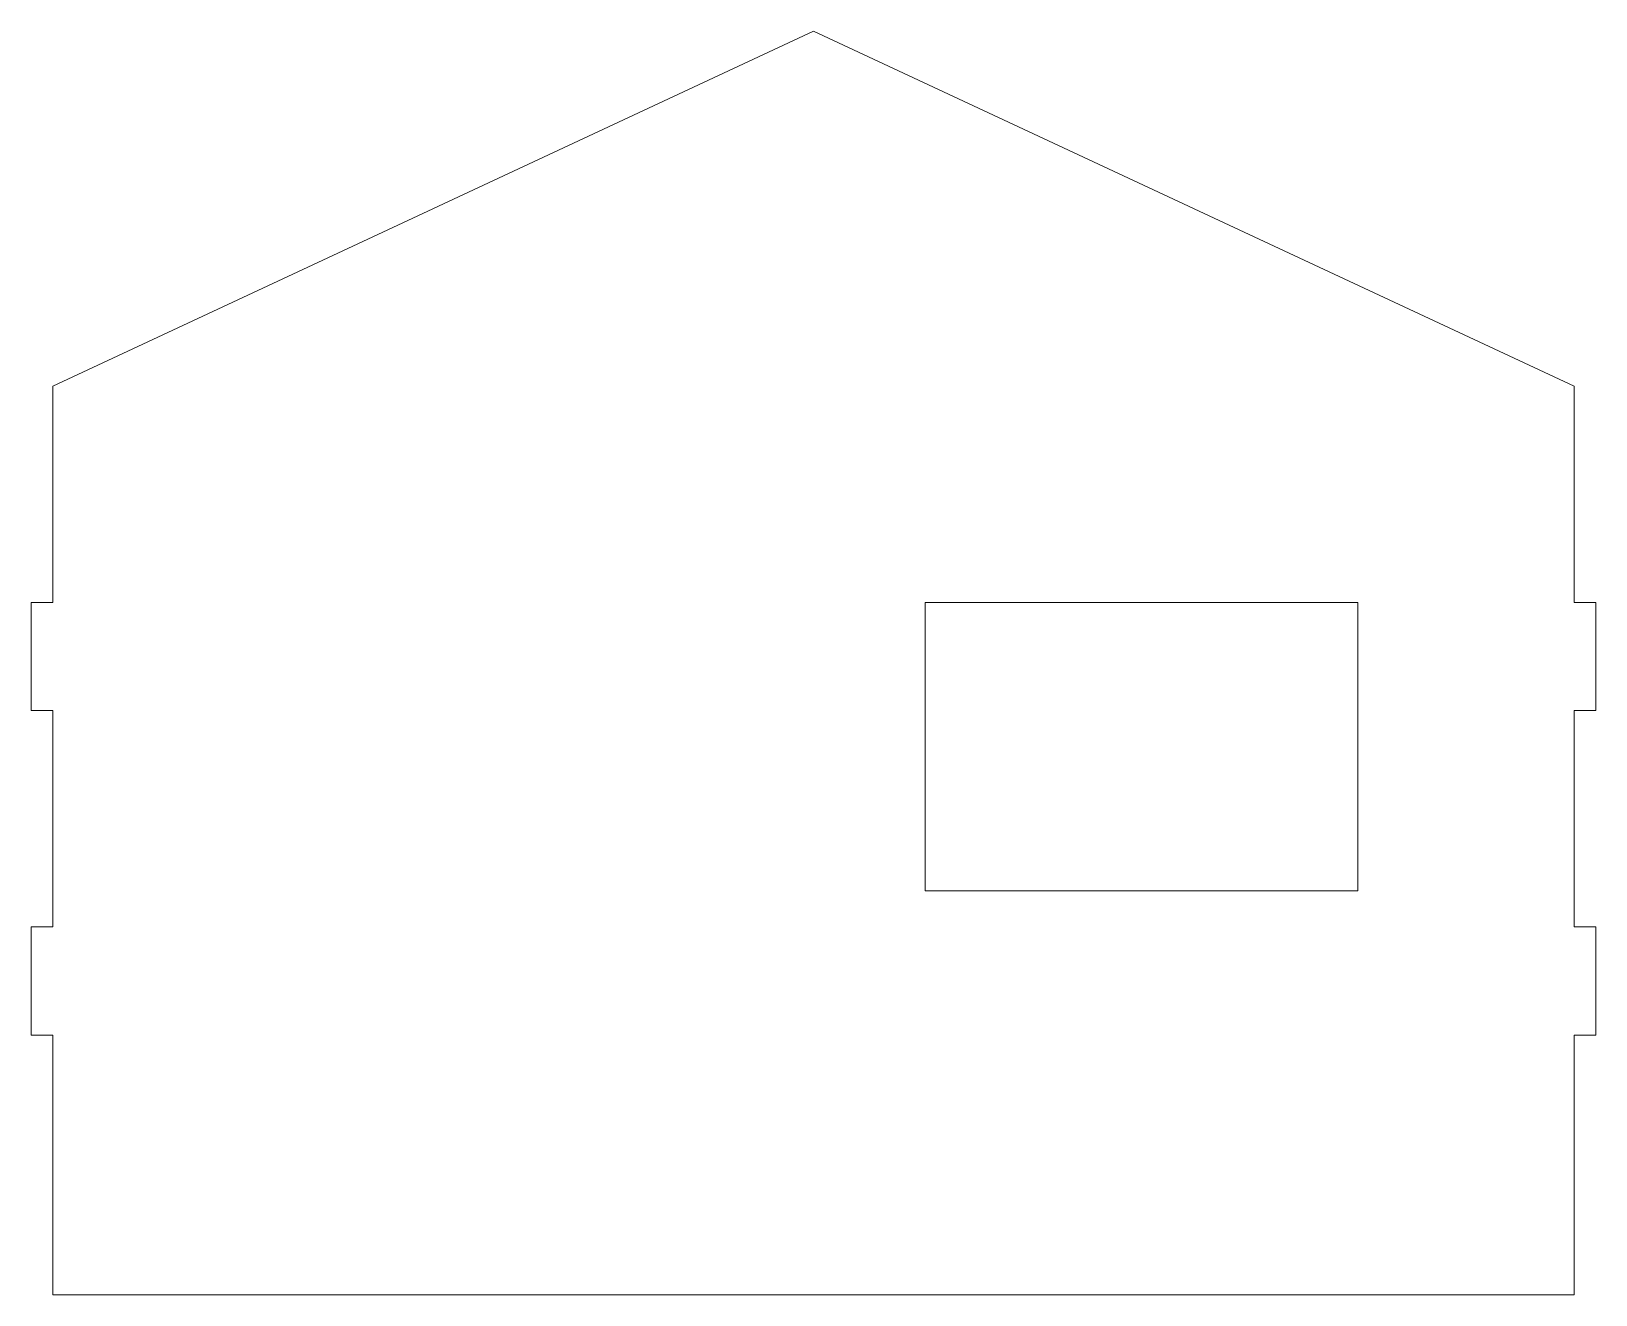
# Model space of a CAD drawing. Header units: millimetres. Extents: x -115 to 102, y -29 to 146.
import ezdxf

# ---------------------------------------------------------------- set-up
doc = ezdxf.new("R2010")
doc.units = ezdxf.units.MM

msp = doc.modelspace()

# ---------------------------------------------------------------- linework, layer by layer
at = {"color": 7, "linetype": 'Continuous', "lineweight": 15}
for p, q in [((-6.98, 146.28), (-112.48, 97.08)), ((98.52, 97.08), (-6.98, 146.28)), ((-112.48, 97.08), (-112.48, 67.08)), ((98.52, 67.08), (98.52, 97.08)), ((-115.48, 67.08), (-112.48, 67.08)), ((-115.48, 52.08), (-115.48, 67.08)), ((8.52, 67.08), (8.52, 27.08)), ((68.52, 67.08), (8.52, 67.08)), ((68.52, 27.08), (68.52, 67.08)), ((101.52, 67.08), (98.52, 67.08)), ((101.52, 67.08), (101.52, 52.08)), ((-115.48, 52.08), (-112.48, 52.08)), ((-112.48, 52.08), (-112.48, 22.08)), ((98.52, 22.08), (98.52, 52.08)), ((101.52, 52.08), (98.52, 52.08)), ((8.52, 27.08), (68.52, 27.08)), ((-115.48, 22.08), (-112.48, 22.08)), ((-115.48, 7.08), (-115.48, 22.08)), ((101.52, 22.08), (98.52, 22.08)), ((101.52, 22.08), (101.52, 7.08)), ((-115.48, 7.08), (-112.48, 7.08)), ((-112.48, 7.08), (-112.48, -28.92)), ((98.52, -28.92), (98.52, 7.08)), ((101.52, 7.08), (98.52, 7.08)), ((-112.48, -28.92), (98.52, -28.92))]:
    msp.add_line(p, q, dxfattribs=at)

doc.saveas('drawing.dxf')
